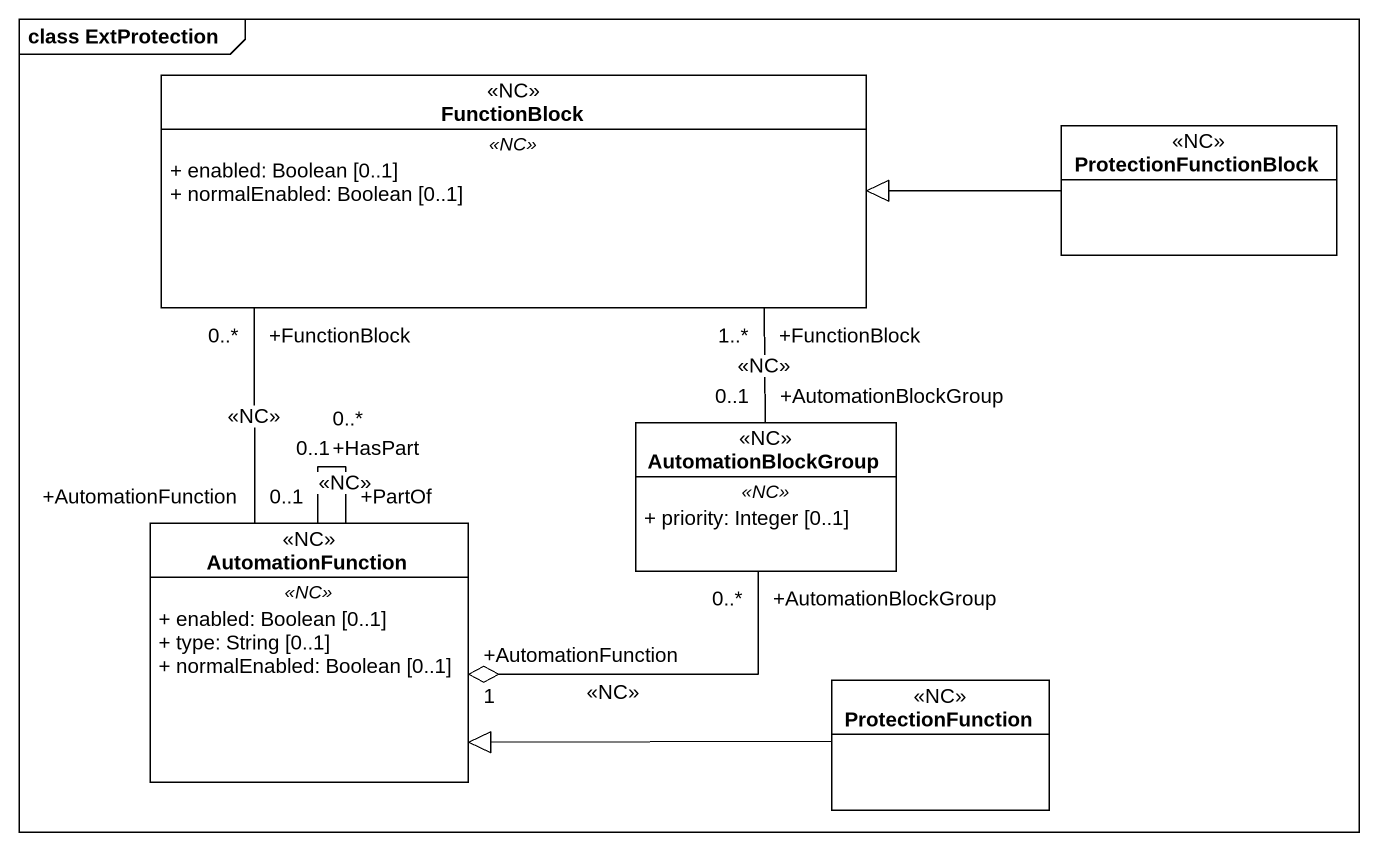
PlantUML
@startuml
mainframe class ExtProtection
hide circle
hide empty members
skinparam classAttributeIconSize 0
class FunctionBlock <<NC>> {
  .. <<NC>> ..
  + enabled: Boolean [0..1]
  + normalEnabled: Boolean [0..1]
}
class ProtectionFunctionBlock <<NC>>
class AutomationBlockGroup <<NC>> {
  .. <<NC>> ..
  + priority: Integer [0..1]
}
class AutomationFunction <<NC>> {
  .. <<NC>> ..
  + enabled: Boolean [0..1]
  + type: String [0..1]
  + normalEnabled: Boolean [0..1]
}
class ProtectionFunction <<NC>>
FunctionBlock "+FunctionBlock\n0..*" -- "+AutomationFunction\n0..1" AutomationFunction : <<NC>>
ProtectionFunctionBlock -left-|> FunctionBlock
AutomationBlockGroup "+AutomationBlockGroup\n0..1" -up- "+FunctionBlock\n1..*" FunctionBlock : <<NC>>
AutomationFunction "+AutomationFunction\n1" o-right- "+AutomationBlockGroup\n0..*" AutomationBlockGroup : <<NC>>
AutomationFunction "+PartOf\n0..1" -- "+HasPart\n0..*" AutomationFunction : <<NC>>
ProtectionFunction -left-|> AutomationFunction
@enduml
